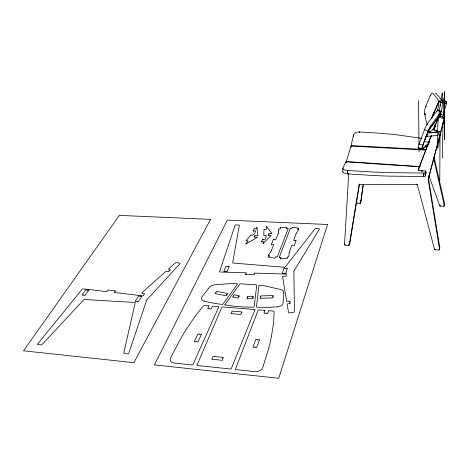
<?xml version="1.0" encoding="UTF-8"?>
<svg xmlns="http://www.w3.org/2000/svg" width="470" height="470" viewBox="0 0 470 470"><rect width="100%" height="100%" fill="white"/><g stroke="black" fill="none" stroke-linecap="round" stroke-linejoin="round"><path stroke-width="0.7" d="M433.945 128.757L428.681 132.881M439.767 180.715L440.038 133.85M440.132 116.278L440.149 114.081M440.19 106.026L440.202 104.557M342.894 168.007A5.816 2.068 0.7 0 0 347.512 170.446L347.442 173.871A5.805 2.091 0.7 0 1 342.83 171.409L342.894 168.007L345.826 162.032L346.343 161.845L420.198 166.838M442.317 158.132L443.004 122.271M443.139 117.905L443.521 98.16M345.814 162.661L345.826 162.032M346.578 162.479L346.596 161.85M433.698 112.536L433.581 113.182M435.461 124.474L434.979 124.809M435.179 124.474L435.108 126.477L434.433 126.266M266.443 226.534L266.349 229.107A0.599 0.341 -8.2 0 1 265.603 229.501L264.111 229.454M263.782 235.223L264.011 229.554M433.816 129.05L433.875 128.052L433.51 128.122M426.061 145.682A0.664 0.505 3.5 0 1 426.102 145.87L426.12 145.541M359.444 184.258L349.815 243.395L349.245 244.917A0.64 0.558 20.3 0 1 348.64 245.352L345.162 245.175A0.64 0.558 20.8 0 1 344.51 244.523L348.758 173.33M430.99 136.188L418.3 169.688A0.699 0.64 5.7 0 0 418.917 170.551L421.238 170.71A0.699 0.64 5.5 0 1 421.896 171.397L421.937 170.757L421.367 170.381M422.007 170.921L422.048 170.275M425.35 175.939L425.879 171.104L425.579 172.455A2.021 0.711 2.7 0 1 423.964 173.03L423.734 176.52A2.015 0.717 2.8 0 0 425.35 175.939L425.691 171.015L421.937 170.757M426.026 172.237L425.967 173.101L426.055 172.696M283.815 293.063L283.11 302.768A5.775 3.725 -7.8 0 1 277.441 306.887M289.168 252.549L288.827 256.814L287.17 257.131L287.264 257.719A0.64 0.382 -7.1 0 1 287.558 258.036L287.37 258.529L280.29 258.829M428.875 175.539L439.703 205.754A0.629 0.441 4.4 0 0 440.314 206.113L443.745 206.23A0.629 0.441 4.1 0 0 444.362 205.743L444.561 203.481L434.098 157.15M443.745 206.23L443.798 205.66M440.314 206.113L440.366 205.543M439.703 205.754L439.755 205.19M280.267 258.77L280.655 258.042A0.635 0.382 -7.5 0 0 280.408 257.343L279.45 257.39M437.535 110.303L441.03 111.954L431.601 124.38A7.162 1.257 -65.7 0 0 428.158 131.13L422.712 145.289A5.981 1.046 -65.5 0 0 422.207 149.46M439.021 101.544L437.893 109.21M442.611 116.589L446.265 104.005L446.482 101.802A0.705 0.558 -0.7 0 0 446.024 101.15L441.694 99.992L436.413 93.636A6.674 2.097 -80.2 0 0 435.149 93.759M446.265 104.005A0.705 0.558 -0.5 0 0 445.807 103.353L446.024 101.15M280.179 227.697L280.149 228.038A0.605 0.341 -7.4 0 0 280.414 228.314L280.425 228.884L278.763 229.09M278.311 233.22L278.733 229.149M441.606 100.815L441.694 99.992L442.529 101.226L441.982 102.83M426.102 145.87L426.155 145.453M440.32 133.075L438.992 142.151A124.532 7.027 -88.5 0 1 437.699 147.933L437.64 148.109A6.122 0.347 -88 0 1 437.388 143.996L437.623 129.726A6.181 0.347 -88.1 0 1 437.981 122.94A195.056 9.617 -87.5 0 1 442.241 93.089A5.81 0.306 -88.1 0 1 442.505 95.234L442.534 100.092M356.307 202.312L356.225 202.723A0.593 0.423 10.7 0 0 356.859 203.21L360.09 203.322A0.593 0.423 10.5 0 0 360.631 202.987L363.24 184.199M360.631 202.987L363.375 184.152M417.313 184.504L434.544 249.394A0.681 0.588 9.1 0 0 435.126 249.823L438.892 250.017A0.681 0.588 8.7 0 0 439.579 249.37L439.803 247.778L428.47 178.347A0.699 0.635 4.8 0 1 428.481 178.107L442.352 126.019M438.892 250.017L438.939 249.717M437.781 118.511L437.987 117.083M435.179 249.829L435.255 249.329M434.527 249.347L434.603 248.847M349.245 244.917L359.203 184.446M439.579 249.37L428.188 179.575L444.414 118.287A0.729 0.681 -6.5 0 0 443.956 117.488L439.497 116.049A0.729 0.681 -6.1 0 0 438.563 116.472L433.839 129.256A0.723 0.676 -2.8 0 0 434.274 130.114L439.238 131.753M444.191 119.427A0.734 0.681 -6.3 0 0 443.733 118.628L443.956 117.488M360.09 203.322L360.196 202.776M360.249 202.5L360.384 201.818M356.859 203.21L356.971 202.664M428.481 178.107L428.205 179.458A0.699 0.635 5 0 0 428.194 179.699L428.47 178.347M436.718 131.6A0.723 0.67 -2.7 0 0 436.278 130.766L436.354 130.396M433.839 129.256L438.316 117.6A0.729 0.681 -5.8 0 1 439.256 117.177L439.497 116.049M438.316 117.6L438.563 116.472M434.274 130.114L434.345 129.814M351.29 146.887L351.219 145.207L353.534 135.019A5.44 3.343 -3.2 0 1 359.515 131.953L382.727 133.421A636.227 599.403 76.9 0 1 397.191 134.884L422.107 138.397M421.896 171.397L422.125 170.404M421.238 170.71L421.314 170.381M417.231 184.845A0.693 0.629 7.5 0 0 416.538 184.352L416.62 184.005M418.917 170.551L418.999 170.216M442.523 125.378L444.414 118.287M346.184 162.009L350.92 146.417A0.64 0.311 -1.4 0 1 351.648 146.147L425.844 150.071M146.775 299.901L128.715 353.375A0.734 0.476 -19 0 1 127.746 353.892L124.174 353.522A0.734 0.476 -19.2 0 1 123.757 353.07L135.201 302.815A0.67 0.405 -16.6 0 0 134.784 302.439L84.5 299.513A0.664 0.382 -18.8 0 0 83.719 299.813L42.071 344.551A0.723 0.429 -22.4 0 1 41.207 344.88L37.882 344.539A0.723 0.429 -22.5 0 1 37.641 343.958L82.221 289.173A0.652 0.37 -18.4 0 1 83.061 288.85L106.32 291.582A0.652 0.382 -17.5 0 0 107.142 290.86L107.612 289.978L115.473 290.918M256.802 227.404L256.35 228.726A0.599 0.335 -8.7 0 1 255.651 229.06A0.599 0.335 -8.7 0 1 255.187 228.714L254.182 228.702M245.411 274.31L245.98 273.575A0.646 0.394 -9.6 0 0 245.928 272.812L219.995 272.012A0.64 0.388 -11.1 0 1 219.531 271.607L235.118 225.283A0.588 0.329 -9.7 0 1 235.852 224.942L238.942 225.083A0.593 0.329 -9.6 0 1 239.359 225.383L232.668 262.683A0.635 0.376 -10.2 0 0 233.091 263.036L284.456 267.271A0.646 0.394 -7.2 0 0 285.196 267.007L315.006 228.82A0.611 0.347 -5.6 0 1 315.676 228.579L318.96 228.731A0.611 0.347 -5.4 0 1 319.424 229.16L293.903 271.067M253.271 231.081L254.082 228.749M432.846 114.915L432.647 115.232M115.491 290.983L115.191 291.418A0.658 0.382 -17.1 0 1 114.657 291.741L114.169 292.458L142.61 295.847A0.664 0.394 -15.9 0 0 143.473 295.501L144.407 294.067A0.658 0.394 -15.8 0 0 144.102 293.586L142.163 293.362A0.658 0.394 -15.9 0 1 141.952 292.769L165.734 271.49A0.635 0.37 -14 0 1 166.609 271.302L168.019 271.778A0.635 0.37 -13.9 0 0 168.895 271.589A0.635 0.37 -13.9 0 0 168.806 271.072L169.376 270.555A0.635 0.37 -13.8 0 0 170.252 270.368A0.635 0.37 -13.8 0 0 170.169 269.851L168.759 269.375A0.635 0.37 -13.8 0 1 168.677 268.858L175.774 262.507A0.623 0.364 -13.3 0 1 176.638 262.319L179.751 263.341A0.629 0.364 -13.2 0 1 179.887 263.811L146.875 299.737M296.059 240.487L294.185 245.616L292.945 245.463A0.629 0.364 -6.8 0 0 291.729 245.563L289.185 252.484M433.839 129.144L433.939 128.804L433.834 129.168M296.129 233.631L293.674 240.293L294.743 240.499A0.623 0.358 -6.6 0 1 295.33 240.346L296.047 240.423M268.617 310.764L267.712 313.231A0.699 0.458 -8.6 0 1 266.872 313.637A0.699 0.458 -8.6 0 1 266.367 313.12L265.397 313.038A0.699 0.458 -8.8 0 1 264.551 313.449A0.699 0.458 -8.8 0 1 264.052 312.932L264.968 310.47M348.64 245.352L348.781 244.976M348.963 244.5L349.21 243.836A0.64 0.558 20.3 0 0 349.815 243.395M279.286 257.266L290.301 228.461M427.348 136.382L428.011 134.637M439.268 116.56L441.577 110.468L442.67 102.625L442.487 102.889L438.845 101.773L431.478 118.781M437.088 111.472L437.876 109.281L437.635 110.05L441.324 111.255M418.3 169.688L431.513 135.313M277.294 256.843L288.18 228.643M345.162 245.175L345.309 244.794M344.51 244.523L344.733 243.954M434.486 128.063L434.221 128.856L433.599 128.422M429.868 132.334L430.309 131.553L429.651 131.289M271.219 250.945L273.769 244.559L272.706 244.371A0.617 0.358 -7.9 0 1 272.118 244.529L271.431 244.465M278.293 233.279L275.855 239.359A0.617 0.352 -7.7 0 1 274.68 239.483L273.47 239.3M271.401 244.382L273.44 239.342M429.886 132.293L430.256 131.565L429.868 131.23M358.992 184.945A0.67 0.611 18.4 0 1 359.609 184.457L359.785 184.04M424.657 113.963A5.546 1.704 -80.6 0 1 425.75 106.426L430.379 95.334L431.037 95.416M434.973 125.132L435.144 124.809L434.997 125.079M431.325 118.64L438.833 101.303C438.81 99.799 440.948 103.001 442.452 101.755M434.768 127.54L434.985 126.965L434.727 127.623M208.874 305.964L207.763 308.349A0.681 0.435 -12.6 0 0 208.198 308.849A0.681 0.435 -12.6 0 0 209.044 308.455L209.972 308.531A0.681 0.435 -12.4 0 0 210.407 309.031A0.681 0.435 -12.4 0 0 211.259 308.637L212.493 306.146L218.274 306.593A0.681 0.435 -11.9 0 1 218.714 307.086L192.994 364.497A0.746 0.517 -15.4 0 1 192.06 364.955L174.258 363.069A6.345 4.295 -16.3 0 1 170.516 358.087L180.139 339.557A753.022 469.924 28.1 0 1 186.731 328.677L195.408 315.875L203.034 306.322A1.945 1.234 -12.8 0 1 205.22 305.541L208.821 305.847M342.83 171.409L343.018 171.027M428.863 143.256L428.699 143.562M262.953 243.413L263.67 242.026A0.617 0.352 -8.4 0 0 263.271 241.621A0.617 0.352 -8.4 0 0 262.507 241.927L261.502 241.839M261.449 241.78L262.707 239.365M296.159 233.572L298.738 229.754M298.615 228.244L297.951 228.814A0.611 0.347 -6.5 0 0 297.763 229.495L298.726 229.671M292.234 227.257L292.005 227.586A0.605 0.341 -6.8 0 0 292.087 227.921L291.858 228.455L290.536 228.373M268.441 256.967L269.198 256.338A0.635 0.376 -8.1 0 0 269.386 255.598L268.223 255.375M268.205 255.275L271.184 251.004M439.926 116.384L441.659 114.128M437.47 110.274L427.976 122.917A7.15 1.287 -65.7 0 0 424.545 129.65M438.974 116.96L429.128 128.986L424.21 141.411L429.104 142.387M245.798 243.901L247.984 241.298A0.611 0.352 -9.2 0 0 247.614 240.834L246.198 240.758M246.116 240.628L250.804 235.082M280.196 227.662L286.953 227.239L286.735 227.944A0.605 0.341 -7.1 0 0 286.912 228.596L288.022 228.538M268.64 310.729L272.577 310.946A1.998 1.304 -8.3 0 1 274.092 312.056L273.622 322.52L271.443 336.361A456.999 239.606 -28.2 0 1 268.805 348.041L262.701 367.675A6.51 4.63 -10.2 0 1 254.816 371.6L236.052 369.614A0.758 0.541 -12 0 1 235.541 368.991L258.083 310.253A0.693 0.452 -9.2 0 1 258.929 309.853L264.927 310.359M428.199 143.591L423.082 148.297A8.724 1.522 -65.5 0 1 422.924 148.291M428.323 143.456L428.575 143.18A2.415 0.411 -65.5 0 0 428.84 142.839M263.112 243.437L270.92 235.629M430.22 131.624L428.846 132.728M292.252 227.239L298.603 228.162M435.672 130.278L436.278 130.766M433.886 128.692L433.058 128.375M418.794 147.815L419.375 148.15M434.069 128.545L433.334 128.475M245.928 243.948L257.196 237.456M250.851 235.047L252.725 235.1A0.605 0.341 -8.9 0 0 253.406 234.853L254.811 233.185L255.51 231.164A0.599 0.341 -8.8 0 0 255.046 230.805A0.599 0.341 -8.8 0 0 254.341 231.146L253.336 231.134M425.926 173.136L425.05 173.107M427.518 136.453L438.04 135.266L439.397 131.806L428.852 132.963M439.25 131.841L428.893 132.81M277.441 306.816L276.577 306.881A99.957 58.116 -7.6 0 1 257.113 307.174A0.787 0.511 -9.3 0 1 256.491 306.698L258.97 285.355C265.744 285.272 273.329 288.192 280.196 289.361A6.674 4.236 -7.8 0 1 283.792 293.068M359.609 184.457L416.538 184.352M271.848 233.655L269.222 233.525A0.605 0.347 -8 0 0 268.488 233.849A0.605 0.347 -8 0 0 268.928 234.225L268.717 234.736A0.611 0.347 -8.1 0 0 267.982 235.059A0.611 0.347 -8.1 0 0 268.423 235.441L270.867 235.558M257.813 235.441L255.392 235.323A0.605 0.347 -8.8 0 0 254.658 235.646A0.605 0.347 -8.8 0 0 255.081 236.022L254.858 236.533A0.605 0.347 -8.8 0 0 254.123 236.857A0.605 0.347 -8.8 0 0 254.546 237.238L257.161 237.368M426.572 145.389L428.264 145.477M351.219 145.207A0.64 0.4 -3.5 0 0 351.766 145.641L425.914 149.548M346.173 161.239A0.664 0.335 -1.4 0 0 346.713 161.609L420.256 166.591M425.227 174.47L425.62 174.535M263.899 235.305L265.65 235.394A0.611 0.347 -8.2 0 1 266.108 235.693L266.043 237.45L264.974 239.512A0.611 0.352 -8.3 0 1 264.211 239.812A0.611 0.352 -8.3 0 1 263.817 239.406L262.818 239.318M434.004 112.324L434.491 112.383M433.569 113.364L434.057 113.429M433.087 114.087L433.74 114.169M425.556 113.993L424.692 113.887L424.804 114.492L425.667 114.598M432.653 115.103L433.305 115.185M425.744 106.402L426.39 106.479M277.047 256.937L275.573 256.767L275.214 257.39A0.635 0.376 -7.8 0 1 275.285 257.766L274.815 258.206L268.441 257.061M204.121 301.064L204.832 301.252A98.929 57.081 -8.8 0 0 222.022 304.396A0.776 0.493 -11.6 0 0 222.962 304.049L237.626 283.857C231.328 282.964 222.245 284.514 215.172 284.738A6.51 4.019 -11.7 0 0 209.115 287.646L202.253 296.576A5.617 3.507 -12.4 0 0 204.062 301.135M442 102.337L445.807 103.353M440.208 113.658L441.583 114.028M434.515 126.036C435.302 125.737 434.644 127.27 433.998 126.882M439.256 117.177L443.733 118.628M436.007 130.654L435.614 130.325L439.309 131.741M434.527 126.283L435.097 126.671M432.741 129.696L433.07 129.832M428.152 131.136L424.533 129.655L419.134 143.797L422.712 145.289M429.104 132.581L429.598 132.781M428.352 142.663L428.787 142.845M420.298 148.244L420.961 148.526M421.402 148.708L422.512 149.172L419.598 148.244M245.416 274.374L254.211 274.703L254.546 274.192A0.652 0.4 -9.2 0 0 254.341 273.834L254.2 273.37L254.91 273.088L286.113 274.057A0.658 0.405 -7.2 0 1 286.641 274.486L286.254 275.896A0.658 0.405 -7.2 0 1 285.496 276.289L283.345 276.219A0.658 0.405 -7.3 0 0 282.576 276.724L286.624 301.07A0.687 0.447 -7.1 0 0 287.382 301.411L289.379 301.129A0.693 0.447 -7 0 1 290.143 301.47A0.693 0.447 -7 0 1 289.532 302.004L289.637 302.639A0.693 0.447 -7 0 1 290.401 302.986A0.693 0.447 -7 0 1 289.79 303.526L287.781 303.808A0.693 0.447 -7.1 0 0 287.17 304.349L288.527 312.527A0.705 0.464 -7 0 0 289.297 312.885L293.826 312.245A0.705 0.464 -6.7 0 0 294.449 311.739L293.856 271.225M266.602 226.505L271.948 233.578M438.892 100.715L432.888 93.195A6.68 2.074 -80.3 0 0 430.385 95.345M433.54 157.985L444.362 205.743M256.972 227.398L257.918 235.382M351.766 145.641L351.795 146.481M353.534 135.019L353.593 136.523M359.679 131.958L359.697 132.458M359.515 131.953L359.527 132.452M418.506 100.58L419.005 144.613M419.04 147.551L419.087 151.957M346.713 161.609L346.725 162.185M351.648 146.147L351.654 146.716M350.92 146.417L350.926 146.987M444.438 91.721L444.632 139.349M444.379 91.956L444.573 139.631M429.827 140.941A2.415 0.411 -65.5 0 1 429.222 142.204M422.912 148.314A7.99 1.392 -65.5 0 1 423.164 145.06L426.079 136.259A10.387 1.815 -65.6 0 1 429.692 129.197A31.925 5.481 -65.4 0 1 430.45 128.034L438.651 116.642A2.468 0.423 -65.8 0 1 439.109 116.431M427.271 125.014A123.939 40.667 -77.9 0 1 424.798 114.504M418.67 147.98A5.969 1.075 -65.5 0 1 419.146 143.791M428.54 143.785A128.386 22.572 -67 0 1 422.507 149.19M444.561 203.481A0.629 0.441 4 0 1 443.98 203.968M361.06 200.808A0.593 0.423 10.4 0 1 360.713 201.125M429.122 142.005A135.789 13.841 -69.7 0 1 429.48 138.92M439.803 247.778A0.681 0.588 8.6 0 1 439.227 248.424M419.005 169.182A0.699 0.635 5.5 0 1 418.617 168.378M434.538 128.933A0.723 0.67 -3 0 1 434.104 128.081M347.694 170.457L347.618 173.888L372.569 175.457A287.757 74.859 0.8 0 0 388.431 176.109L423.576 176.526L423.805 173.036L388.59 172.643A288.204 74.107 0.8 0 1 372.692 172.002L347.694 170.457M429.745 132.757L429.745 132.757M224.924 304.701L225.148 304.924A105.104 60.612 -8.1 0 0 253.677 307.169L254.117 306.91L256.743 285.331A0.758 0.47 -9.1 0 0 256.215 284.891L240.558 283.792A0.752 0.464 -10.1 0 0 239.712 284.133L224.924 304.689M272.911 296.37L272.835 297.063A0.681 0.435 -8.1 0 1 272.494 297.927L260.609 298.338A0.681 0.435 -8.9 0 1 259.998 297.933A0.681 0.435 -8.9 0 1 260.709 297.463L260.797 296.829A0.676 0.429 -8.9 0 1 260.204 296.406A0.676 0.429 -8.9 0 1 260.932 295.953L272.77 295.53A0.681 0.435 -8.1 0 1 272.911 296.37M252.707 297.093L252.607 297.721A0.676 0.429 -9.5 0 1 253.213 298.139A0.676 0.429 -9.5 0 1 252.478 298.603L247.561 298.773A0.676 0.429 -9.8 0 1 246.962 298.356A0.676 0.429 -9.8 0 1 247.696 297.892L247.796 297.263A0.676 0.429 -9.8 0 1 247.202 296.846A0.676 0.429 -9.8 0 1 247.937 296.388L252.837 296.218A0.676 0.429 -9.5 0 1 253.442 296.629A0.676 0.429 -9.5 0 1 252.707 297.093M287.229 268.634L285.936 273.252A0.658 0.405 -7.2 0 1 285.178 273.64A0.658 0.405 -7.2 0 1 284.65 273.211L283.698 273.182A0.658 0.4 -7.3 0 1 282.94 273.569A0.658 0.4 -7.3 0 1 282.417 273.141L283.733 268.529A0.652 0.394 -7.3 0 1 284.485 268.147A0.652 0.394 -7.3 0 1 285.008 268.57L285.954 268.593A0.652 0.394 -7.1 0 1 286.706 268.211A0.652 0.394 -7.1 0 1 287.229 268.634M327.543 224.49L278.733 378.279L154.407 364.896L227.333 220.107L327.543 224.49M259.434 340.045L256.814 347.23A0.729 0.505 -9.9 0 1 255.927 347.671A0.729 0.505 -9.9 0 1 255.41 347.095L254.399 346.995A0.729 0.505 -10.1 0 1 253.512 347.436A0.729 0.505 -10.1 0 1 253.001 346.86L255.657 339.698A0.723 0.493 -9.7 0 1 256.532 339.264A0.723 0.493 -9.7 0 1 257.043 339.828L258.042 339.916A0.723 0.493 -9.6 0 1 258.917 339.487A0.723 0.493 -9.6 0 1 259.434 340.045M434.069 127.452L434.245 127.041L434.051 127.499M229.031 266.848L227.316 271.36A0.64 0.388 -10.7 0 1 226.546 271.736A0.64 0.388 -10.7 0 1 226.076 271.319L225.171 271.29A0.64 0.388 -10.9 0 1 224.401 271.672A0.64 0.388 -10.9 0 1 223.937 271.255L225.676 266.749A0.635 0.382 -10.7 0 1 226.44 266.378A0.635 0.382 -10.7 0 1 226.898 266.784L227.803 266.813A0.64 0.382 -10.6 0 1 228.567 266.437A0.64 0.382 -10.6 0 1 229.031 266.848M254.893 310L231.311 368.545A0.758 0.535 -12.5 0 1 230.382 369.009L197.553 365.531A0.752 0.517 -15 0 1 197.089 364.931L221.817 307.339A0.681 0.435 -11.6 0 1 222.662 306.939L254.405 309.489A0.693 0.452 -9.5 0 1 254.893 310M222.95 358.146L222.386 359.521A0.746 0.517 -13 0 1 222.087 360.267A0.746 0.517 -13 0 1 221.088 360.167L212.887 359.327A0.746 0.511 -13.7 0 1 211.9 359.221A0.746 0.511 -13.7 0 1 212.211 358.481L212.792 357.118A0.74 0.511 -13.5 0 1 213.104 356.378A0.74 0.511 -13.5 0 1 214.091 356.477L222.263 357.306A0.746 0.517 -12.8 0 1 223.256 357.406A0.746 0.517 -12.8 0 1 222.95 358.146M241.557 312.591L241.063 313.79A0.693 0.452 -10.5 0 1 240.799 314.436A0.693 0.452 -10.5 0 1 239.864 314.36L232.151 313.719A0.693 0.447 -11.1 0 1 231.216 313.643A0.693 0.447 -11.1 0 1 231.493 312.997L231.998 311.81A0.693 0.447 -11 0 1 232.268 311.163A0.693 0.447 -11 0 1 233.196 311.24L240.887 311.869A0.693 0.452 -10.4 0 1 241.821 311.945A0.693 0.452 -10.4 0 1 241.557 312.591M201.272 334.652L198.105 341.602A0.717 0.476 -14.2 0 1 197.212 342.031A0.717 0.476 -14.2 0 1 196.771 341.478L195.808 341.385A0.717 0.476 -14.4 0 1 194.915 341.813A0.717 0.476 -14.4 0 1 194.474 341.255L197.676 334.323A0.705 0.47 -13.9 0 1 198.557 333.9A0.705 0.47 -13.9 0 1 198.998 334.446L199.95 334.534A0.711 0.47 -13.8 0 1 200.831 334.111A0.711 0.47 -13.8 0 1 201.272 334.652M210.537 219.373L133.833 362.681L23.5 350.802L119.362 215.389L210.537 219.373M141.723 296.617L138.568 301.435A0.67 0.405 -16.4 0 1 137.698 301.787A0.67 0.405 -16.4 0 1 137.387 301.294L136.517 301.188A0.67 0.4 -16.5 0 1 135.654 301.546A0.67 0.4 -16.5 0 1 135.342 301.047L138.521 296.241A0.664 0.394 -16.1 0 1 139.379 295.894A0.664 0.394 -16.1 0 1 139.69 296.382L140.554 296.482A0.664 0.4 -16 0 1 141.411 296.129A0.664 0.4 -16 0 1 141.723 296.617M238.478 296.558L238.061 297.163A0.676 0.429 -10.5 0 1 238.378 297.704A0.676 0.429 -10.5 0 1 237.491 298.004L233.061 297.128A0.676 0.423 -10.7 0 1 232.756 296.594A0.676 0.423 -10.7 0 1 233.643 296.294L234.06 295.689A0.67 0.423 -10.6 0 1 233.749 295.154A0.67 0.423 -10.6 0 1 234.636 294.855L239.048 295.724A0.676 0.423 -10.4 0 1 239.365 296.259A0.676 0.423 -10.4 0 1 238.478 296.558M226.834 294.285L226.411 294.89A0.67 0.423 -11.2 0 1 226.693 295.424A0.67 0.423 -11.2 0 1 225.812 295.718L215.395 293.65A0.664 0.417 -11.8 0 1 215.759 292.81L216.229 292.164A0.664 0.411 -11.7 0 1 217.017 291.412L227.398 293.456A0.67 0.417 -11.1 0 1 227.703 293.985A0.67 0.417 -11.1 0 1 226.834 294.285M88.66 290.466L85.193 295.107A0.658 0.376 -18.5 0 1 84.33 295.448A0.658 0.376 -18.5 0 1 84.077 294.972L83.255 294.872A0.658 0.376 -18.6 0 1 82.391 295.219A0.658 0.376 -18.6 0 1 82.144 294.743L85.628 290.108A0.652 0.37 -18.3 0 1 86.48 289.773A0.652 0.37 -18.3 0 1 86.733 290.237L87.549 290.331A0.652 0.37 -18.2 0 1 88.407 289.996A0.652 0.37 -18.2 0 1 88.66 290.466M433.763 128.569L433.387 128.492L433.804 128.586"/></g></svg>
